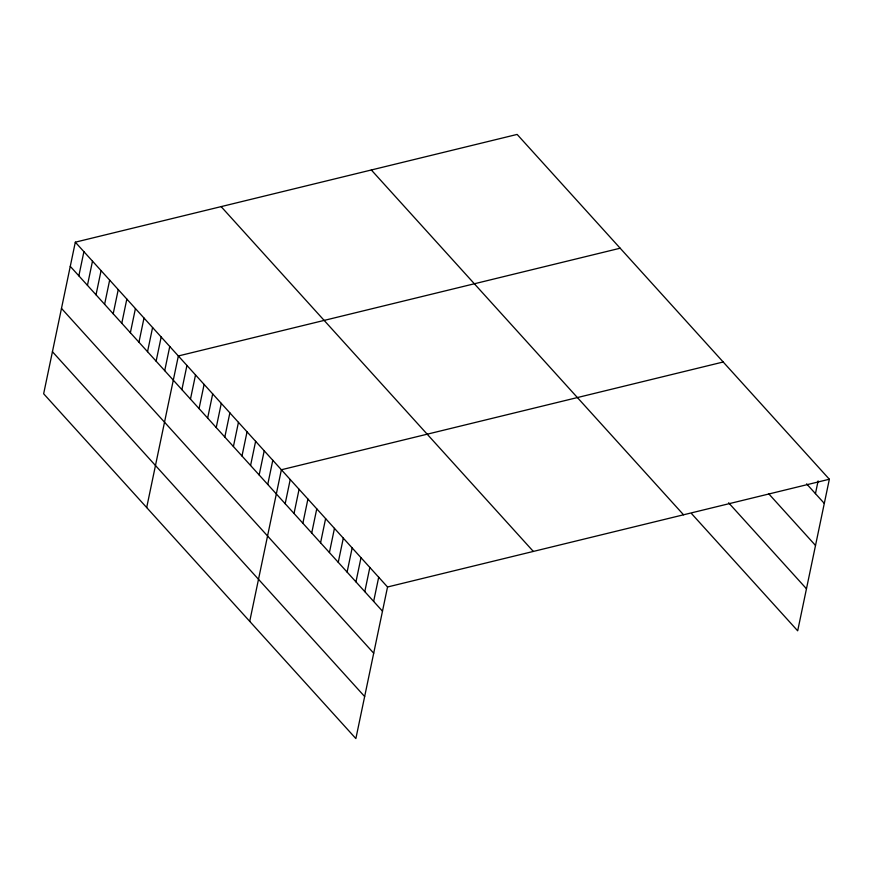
<?xml version="1.0" encoding="UTF-8"?>
<svg xmlns="http://www.w3.org/2000/svg" width="873" height="873" viewBox="0 0 873 873"><rect width="100%" height="100%" fill="white"/><g stroke="black" fill="none" stroke-linecap="round" stroke-linejoin="round"><path stroke-width="1.31" d="M75.318 242.181L43.65 393.767L355.868 738.58L387.536 586.994L75.318 242.181L517.132 134.42L829.35 479.233L797.682 630.819L691.525 513.586M78.854 275.846L83.906 251.664M87.442 285.329L92.494 261.147M96.019 294.812L101.072 270.63M104.607 304.284L109.66 280.113M113.195 313.767L118.248 289.596M121.784 323.25L126.836 299.079M130.372 332.733L135.424 308.562M138.96 342.216L144.001 318.045M147.537 351.699L152.589 327.528M156.125 361.182L161.178 337M164.713 370.665L169.766 346.483M146.686 507.551L178.354 355.966L620.157 248.216M181.89 389.631L186.942 365.449M190.467 399.114L195.519 374.932M199.055 408.597L204.107 384.415M207.643 418.08L212.696 393.898M216.231 427.563L221.284 403.381M224.819 437.046L229.872 412.864M233.407 446.529L238.449 422.346M241.985 456.001L247.037 431.829M250.573 465.484L255.625 441.312M259.161 474.967L264.213 450.795M267.749 484.45L272.802 460.278M249.722 621.336L281.379 469.761L723.193 362M285.176 503.71L290.229 479.528M294.026 513.477L299.079 489.295M302.876 523.243L307.918 499.061M311.716 533.01L316.768 508.839M320.566 542.788L325.618 518.606M329.416 552.554L334.457 528.372M338.255 562.321L343.307 538.15M347.105 572.088L352.157 547.917M355.955 581.865L360.996 557.683M364.794 591.632L369.846 567.45M373.644 601.399L378.696 577.228M815.447 493.649L818.11 480.914M387.536 586.994L829.35 479.233M806.608 483.871L824.298 503.415M768.633 493.681L815.513 545.461M728.617 502.804L806.466 588.773M371.331 169.984L683.548 514.797M221.12 206.617L533.338 551.43M70.266 266.363L382.494 611.176M61.481 308.398L373.709 653.211M52.435 351.721L364.652 696.534"/></g></svg>
